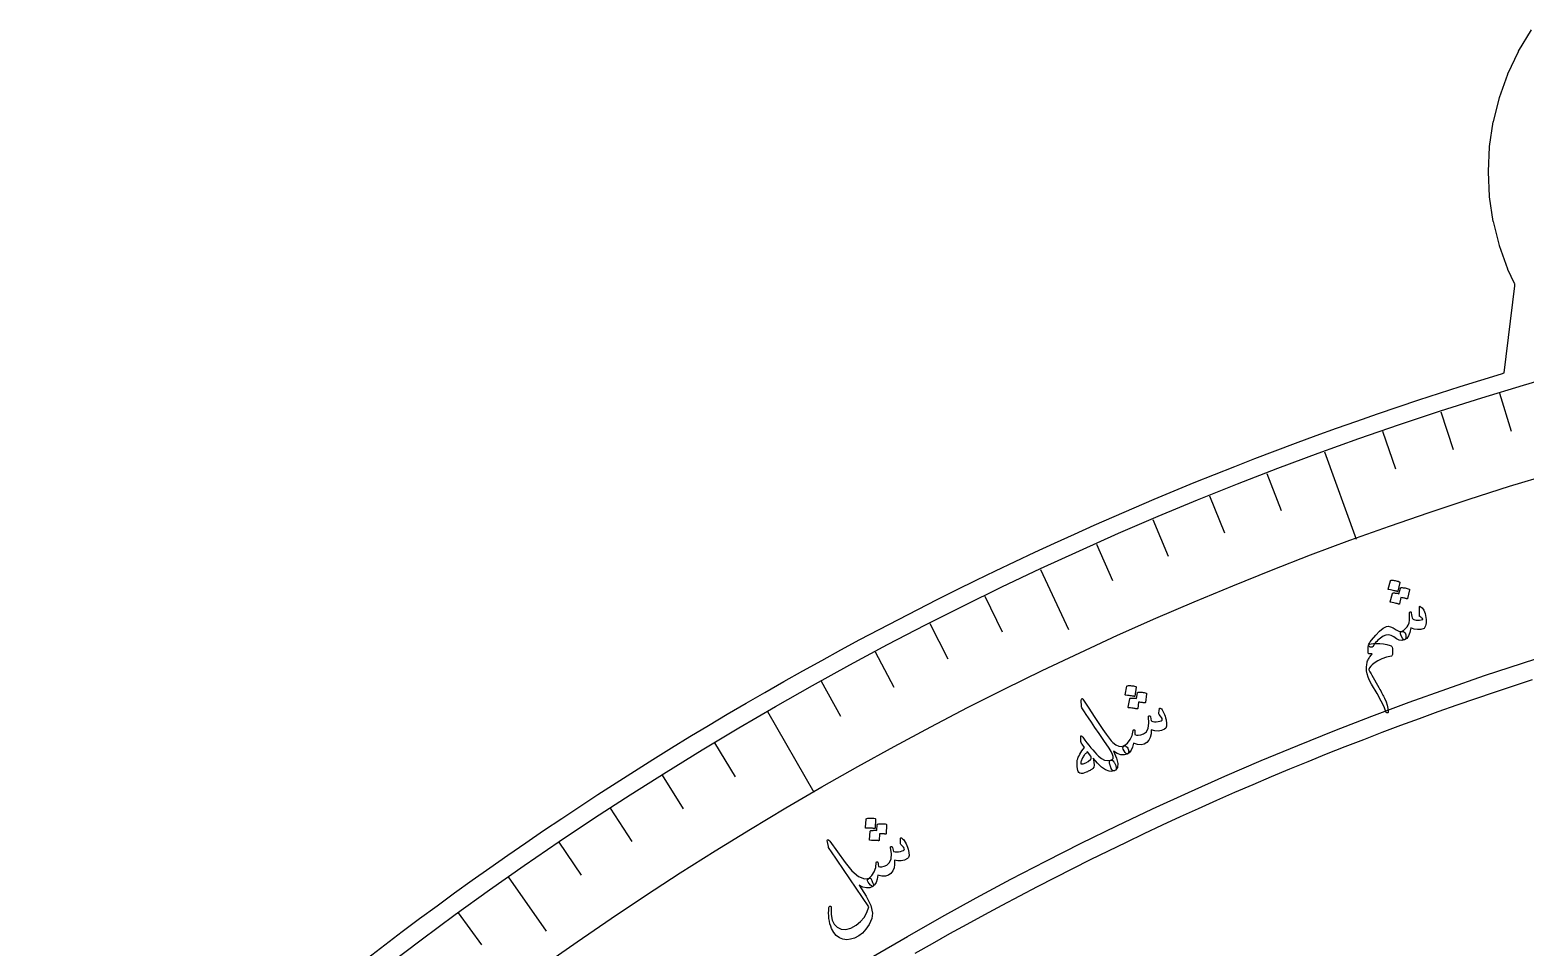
# Model space of a CAD drawing. Header units: millimetres. Extents: x -280 to 280, y -280 to 343.
# Drawn here: x -197.6 to -79.4, y 222.7 to 295.1 of the extents above; entities that cross this region are included whole.
import ezdxf

# ---------------------------------------------------------------- set-up
doc = ezdxf.new("R2010")
doc.units = ezdxf.units.MM
for name, color, linetype in [('CUT_INNER', 6, 'Continuous'), ('CUT_OUTER', 1, 'Continuous'), ('ENGRAVE', 7, 'Continuous'), ('ENGRAVE_FINE', 8, 'Continuous'), ('TEXT', 5, 'Continuous')]:
    doc.layers.add(name, color=color, linetype=linetype)

msp = doc.modelspace()

# ---------------------------------------------------------------- linework, layer by layer
at = {"layer": 'CUT_INNER'}
msp.add_lwpolyline([(-78.8711, 243.7577), (-80.3653, 243.2691), (-81.8564, 242.7714), (-83.3445, 242.2646), (-84.8294, 241.7486), (-86.3112, 241.2236), (-87.7897, 240.6895), (-89.2649, 240.1463), (-90.7367, 239.594), (-92.2051, 239.0328), (-93.6701, 238.4625), (-95.1315, 237.8833), (-96.5893, 237.2951), (-98.0435, 236.6979), (-99.494, 236.0919), (-100.9408, 235.477), (-102.3837, 234.8532), (-103.8228, 234.2205), (-105.258, 233.5791), (-106.6893, 232.9288), (-108.1165, 232.2698), (-109.5396, 231.6021), (-110.9586, 230.9256), (-112.3735, 230.2404), (-113.7841, 229.5466), (-115.1904, 228.8441), (-116.5924, 228.133), (-117.99, 227.4133), (-119.3832, 226.685), (-120.7718, 225.9482), (-122.156, 225.2029), (-123.5355, 224.4492), (-124.9104, 223.6869), (-126.2805, 222.9163), (-127.6459, 222.1372)], dxfattribs=at)
at = {"layer": 'CUT_OUTER'}
msp.add_lwpolyline([(-170.9072, 221.7898), (-169.5431, 222.8343), (-168.1726, 223.8704), (-166.7958, 224.8981), (-165.4127, 225.9173), (-164.0234, 226.928), (-162.6279, 227.9302), (-161.2263, 228.9237), (-159.8186, 229.9087), (-158.4049, 230.885), (-156.9852, 231.8526), (-155.5597, 232.8115), (-154.1282, 233.7616), (-152.691, 234.7029), (-151.248, 235.6354), (-149.7993, 236.559), (-148.345, 237.4737), (-146.8851, 238.3795), (-145.4197, 239.2762), (-143.9488, 240.164), (-142.4724, 241.0427), (-140.9907, 241.9124), (-139.5037, 242.7729), (-138.0115, 243.6244), (-136.514, 244.4666), (-135.0115, 245.2996), (-133.5038, 246.1234), (-131.9911, 246.938), (-130.4734, 247.7432), (-128.9508, 248.5391), (-127.4234, 249.3256), (-125.8912, 250.1028), (-124.3542, 250.8705), (-122.8125, 251.6289), (-121.2663, 252.3777), (-119.7154, 253.117), (-118.1601, 253.8468), (-116.6003, 254.567), (-115.0361, 255.2777), (-113.4676, 255.9787), (-111.8948, 256.6701), (-110.3178, 257.3519), (-108.7366, 258.0239), (-107.1514, 258.6863), (-105.5621, 259.3389), (-103.9688, 259.9817), (-102.3716, 260.6147), (-100.7706, 261.238), (-99.1658, 261.8514), (-97.5572, 262.4549), (-95.945, 263.0486), (-94.3292, 263.6323), (-92.7098, 264.2062), (-91.0869, 264.7701), (-89.4606, 265.324), (-87.8309, 265.8679), (-86.1979, 266.4018), (-84.5617, 266.9257), (-82.9222, 267.4395), (-81.2797, 267.9433), (-81.0878, 268.0009), (-80.2259, 274.8956), (-80.2237, 274.9239), (-80.2242, 274.9522), (-80.2274, 274.9803), (-80.2332, 275.008), (-80.2415, 275.035), (-80.2524, 275.0611), (-80.7823, 276.1814), (-80.7879, 276.195), (-81.4494, 278.0439), (-81.4537, 278.058), (-81.9308, 279.9628), (-81.9337, 279.9772), (-82.2218, 281.9197), (-82.2233, 281.9343), (-82.3196, 283.8956), (-82.3196, 283.9103), (-82.2233, 285.8716), (-82.2218, 285.8863), (-81.9337, 287.8287), (-81.9308, 287.8431), (-81.4537, 289.748), (-81.4494, 289.762), (-80.7879, 291.6109), (-80.7823, 291.6245), (-79.9427, 293.3997), (-79.9357, 293.4127), (-78.9262, 295.097)], dxfattribs=at)
at = {"layer": 'ENGRAVE'}
for points in [[(-95.2772, 261.7721), (-92.7701, 254.8837)], [(-117.7296, 252.472), (-115.5168, 247.7265)], [(-139.286, 241.2504), (-135.6208, 234.9021)], [(-159.7823, 228.1928), (-156.7791, 223.9037)]]:
    msp.add_lwpolyline(points, dxfattribs=at)
for radius in [278.572, 271.2416, 257.628]:
    msp.add_circle((0, 0), radius, dxfattribs=at)
at = {"layer": 'ENGRAVE_FINE'}
for points in [[(-81.4466, 266.3997), (-80.5281, 263.3954)], [(-86.0835, 264.9377), (-85.1127, 261.9499)], [(-90.6942, 263.395), (-89.6714, 260.4246)], [(-99.8313, 260.0694), (-98.7054, 257.1364)], [(-104.3549, 258.2875), (-103.178, 255.3746)], [(-108.8468, 256.4269), (-107.6192, 253.535)], [(-113.3054, 254.4882), (-112.0276, 251.6182)], [(-122.1179, 250.3789), (-120.7407, 247.5552)], [(-126.469, 248.2095), (-125.0428, 245.4103)], [(-130.7816, 245.9645), (-129.3067, 243.1906)], [(-135.0544, 243.6446), (-133.5313, 240.8969)], [(-143.4752, 238.7828), (-141.8571, 236.0899)], [(-147.6207, 236.2425), (-145.9559, 233.5782)], [(-151.7212, 233.6301), (-150.0101, 230.9954)], [(-155.7755, 230.9467), (-154.0187, 228.3422)], [(-163.7405, 225.3695), (-161.8939, 222.8279)]]:
    msp.add_lwpolyline(points, dxfattribs=at)
at = {"layer": 'TEXT'}
for points in [[(-90.0571, 251.5914), (-90.0511, 251.6039), (-90.04, 251.6141), (-90.0239, 251.622), (-90.0027, 251.6275), (-89.9195, 251.6266), (-89.8376, 251.622), (-89.7571, 251.6139), (-89.6779, 251.6021), (-89.5995, 251.5864), (-89.5212, 251.5665), (-89.443, 251.5423), (-89.3649, 251.514), (-89.3436, 251.5013), (-89.33, 251.4869), (-89.3243, 251.4708), (-89.3263, 251.4529), (-89.4844, 250.7649), (-89.4938, 250.7501), (-89.5102, 250.7432), (-89.5336, 250.7442), (-89.564, 250.7531), (-89.5902, 250.7603), (-89.6312, 250.7707), (-89.6868, 250.784), (-89.7572, 250.8004), (-89.8433, 250.8195), (-89.946, 250.8409), (-90.0653, 250.8647), (-90.2013, 250.8907), (-90.2201, 250.8964), (-90.2315, 250.9048), (-90.2355, 250.9159), (-90.2321, 250.9296)], [(-89.2689, 251.0079), (-89.2629, 251.0204), (-89.2518, 251.0306), (-89.2357, 251.0384), (-89.2146, 251.0438), (-89.1316, 251.0427), (-89.05, 251.0379), (-88.9697, 251.0295), (-88.8908, 251.0175), (-88.8126, 251.0015), (-88.7345, 250.9814), (-88.6565, 250.957), (-88.5786, 250.9285), (-88.5616, 250.9173), (-88.5508, 250.903), (-88.5462, 250.8854), (-88.5477, 250.8646), (-88.706, 250.1773), (-88.7132, 250.1665), (-88.7276, 250.1614), (-88.7492, 250.162), (-88.7781, 250.1684), (-88.7972, 250.173), (-88.8272, 250.1801), (-88.8679, 250.1895), (-88.9194, 250.2013), (-88.9815, 250.2151), (-89.0541, 250.2303), (-89.1371, 250.247), (-89.2307, 250.2651), (-89.3428, 249.7593), (-89.3522, 249.7446), (-89.3685, 249.7377), (-89.3919, 249.7387), (-89.4222, 249.7476), (-89.4483, 249.7549), (-89.4892, 249.7652), (-89.5447, 249.7786), (-89.6149, 249.795), (-89.7007, 249.8141), (-89.8031, 249.8356), (-89.922, 249.8594), (-90.0576, 249.8854), (-90.0732, 249.8923), (-90.0823, 249.9015), (-90.0848, 249.9131), (-90.0809, 249.927), (-89.9079, 250.5884), (-89.9019, 250.6009), (-89.8909, 250.6111), (-89.8748, 250.619), (-89.8537, 250.6245), (-89.795, 250.6239), (-89.7363, 250.6218), (-89.6776, 250.6181), (-89.6188, 250.6129), (-89.5603, 250.6055), (-89.5024, 250.5952), (-89.4451, 250.5822), (-89.3884, 250.5663)], [(-87.7704, 249.5112), (-87.7683, 249.5451), (-87.7582, 249.5653), (-87.7401, 249.5716), (-87.7141, 249.5642), (-87.5504, 249.4443), (-87.4192, 249.2569), (-87.3205, 249.0021), (-87.2541, 248.6799), (-87.2413, 248.5356), (-87.2396, 248.3966), (-87.2491, 248.2631), (-87.2697, 248.1349), (-87.2999, 248.018), (-87.3333, 247.9279), (-87.3699, 247.8646), (-87.4098, 247.8282), (-87.6593, 247.7474), (-87.9162, 247.728), (-88.1806, 247.7701), (-88.4527, 247.8737), (-88.5246, 247.5097), (-88.6323, 247.2294), (-88.7759, 247.0327), (-88.9556, 246.9197), (-88.9871, 246.9193), (-89.0227, 246.9392), (-89.0626, 246.9795), (-89.1067, 247.04), (-89.2137, 247.2434), (-89.2641, 247.4016), (-89.2577, 247.5147), (-89.1945, 247.5828), (-89.0124, 247.6863), (-88.8613, 247.8045), (-88.7414, 247.9374), (-88.6526, 248.085), (-88.5921, 248.26), (-88.557, 248.4746), (-88.5473, 248.729), (-88.5631, 249.0231), (-88.5605, 249.0599), (-88.5488, 249.0885), (-88.528, 249.1089), (-88.498, 249.1211), (-88.4639, 249.1233), (-88.4383, 249.1111), (-88.421, 249.0845), (-88.4122, 249.0435), (-88.3905, 248.8845), (-88.367, 248.7583), (-88.3417, 248.665), (-88.3145, 248.6045), (-88.2761, 248.5667), (-88.2147, 248.534), (-88.1302, 248.5064), (-88.0226, 248.4837), (-87.8982, 248.4722), (-87.7707, 248.4752), (-87.6401, 248.4928), (-87.5063, 248.5249), (-87.5058, 248.5251), (-87.5045, 248.5255), (-87.5021, 248.5263), (-87.4989, 248.5275), (-87.4963, 248.5362), (-87.5005, 248.5497), (-87.5117, 248.5681), (-87.5297, 248.5914), (-87.5587, 248.6206), (-87.6026, 248.657), (-87.6615, 248.7006), (-87.7354, 248.7514), (-87.7486, 248.7607), (-87.7581, 248.7745), (-87.764, 248.7927), (-87.7662, 248.8152)], [(-90.3824, 247.9686), (-90.238, 247.9883), (-90.0624, 247.9537), (-89.8558, 247.8647), (-89.6183, 247.7212), (-89.4951, 247.6476), (-89.3871, 247.5986), (-89.2942, 247.5744), (-89.2166, 247.5748), (-89.0298, 247.5703), (-88.9074, 247.4822), (-88.8494, 247.3106), (-88.8556, 247.0556), (-88.8677, 247.0075), (-88.8922, 246.9675), (-88.9288, 246.9356), (-88.9776, 246.9118), (-89.1664, 246.877), (-89.3664, 246.9046), (-89.5777, 246.9946), (-89.8005, 247.147), (-89.9953, 247.2673), (-90.2006, 247.3159), (-90.4162, 247.2929), (-90.6421, 247.1983), (-90.7539, 247.1322), (-90.8606, 247.0596), (-90.9623, 246.9805), (-91.0589, 246.8948), (-91.1496, 246.8029), (-91.2334, 246.7051), (-91.3102, 246.6016), (-91.3802, 246.4921), (-91.4469, 246.4058), (-91.5161, 246.354), (-91.5877, 246.3368), (-91.6617, 246.3541), (-91.7304, 246.3918), (-91.7756, 246.4308), (-91.7974, 246.4713), (-91.7958, 246.5131), (-91.7721, 246.571), (-91.7248, 246.6524), (-91.6538, 246.7571), (-91.5592, 246.8851), (-91.2299, 247.2918), (-90.9236, 247.608), (-90.641, 247.8335), (-90.3824, 247.9686)], [(-91.8235, 245.9178), (-91.8231, 246.1562), (-91.8143, 246.3391), (-91.7973, 246.4666), (-91.7721, 246.5387), (-91.708, 246.5834), (-91.5864, 246.6161), (-91.4072, 246.6366), (-91.1705, 246.6449), (-90.8935, 246.6365), (-90.6181, 246.6064), (-90.3444, 246.5547), (-90.0723, 246.4812), (-89.9992, 246.4485), (-89.9465, 246.3979), (-89.9143, 246.3294), (-89.9025, 246.2431), (-89.8979, 246.1541), (-89.8949, 246.075), (-89.8933, 246.0057), (-89.8934, 245.9463), (-89.8941, 245.8975), (-89.895, 245.8602), (-89.8959, 245.8344), (-89.8968, 245.82), (-89.9063, 245.7513), (-89.925, 245.6992), (-89.9527, 245.6635), (-89.9896, 245.6442), (-90.3812, 245.5395), (-90.7383, 245.4083), (-91.0607, 245.2508), (-91.3484, 245.0669), (-91.4981, 244.9505), (-91.6189, 244.8322), (-91.7111, 244.7119), (-91.7745, 244.5899), (-91.7703, 244.5719), (-91.7588, 244.5425), (-91.7399, 244.5017), (-91.7136, 244.4496), (-91.68, 244.3862), (-91.639, 244.3114), (-91.5907, 244.2252), (-91.535, 244.1277), (-90.9859, 243.146), (-90.9073, 243.0094), (-90.8346, 242.8817), (-90.7678, 242.7627), (-90.7069, 242.6525), (-90.6524, 242.5514), (-90.605, 242.4596), (-90.5648, 242.3772), (-90.5316, 242.3042), (-90.4116, 242.0173), (-90.3222, 241.7492), (-90.2633, 241.5), (-90.2348, 241.2698), (-90.2403, 241.2244), (-90.2538, 241.1895), (-90.2753, 241.1653), (-90.3049, 241.1516), (-90.3499, 241.152), (-90.3892, 241.1806), (-90.4228, 241.2376), (-90.4506, 241.3228), (-90.5697, 241.6351), (-90.7943, 242.0867), (-91.1247, 242.6774), (-91.5614, 243.4068), (-91.7158, 243.698), (-91.8308, 243.9748), (-91.9063, 244.2371), (-91.9421, 244.4851), (-91.9474, 244.601), (-91.9486, 244.7117), (-91.9457, 244.8171), (-91.9388, 244.9172), (-91.9275, 245.0116), (-91.9119, 245.0998), (-91.8918, 245.1818), (-91.8673, 245.2576), (-91.8349, 245.3309), (-91.7982, 245.4026), (-91.7572, 245.4728), (-91.712, 245.5414), (-91.6632, 245.6088), (-91.6114, 245.6751), (-91.5566, 245.7404), (-91.4989, 245.8048), (-91.5048, 245.8068), (-91.5125, 245.8081), (-91.5221, 245.8087), (-91.5335, 245.8086), (-91.5467, 245.8079), (-91.5618, 245.8064), (-91.5786, 245.8043), (-91.5973, 245.8015), (-91.6148, 245.8031), (-91.6325, 245.8041), (-91.6506, 245.8044), (-91.6689, 245.8041), (-91.6877, 245.8036), (-91.7071, 245.8035), (-91.7271, 245.8036), (-91.7478, 245.8039), (-91.7812, 245.8129), (-91.805, 245.8348), (-91.8191, 245.8698), (-91.8235, 245.9178)], [(-112.2328, 237.0653), (-112.2558, 237.2049), (-112.2542, 237.3107), (-112.2279, 237.3827), (-112.177, 237.4209), (-112.0972, 237.4515), (-112.037, 237.4848), (-111.9963, 237.5207), (-111.9752, 237.5594), (-111.9717, 237.6958), (-112.0251, 237.8756), (-112.1357, 238.0989), (-112.3034, 238.3656), (-112.719, 238.9781), (-113.0889, 239.5233), (-113.4129, 240.0015), (-113.6908, 240.4125), (-113.9231, 240.7563), (-114.11, 241.0328), (-114.2515, 241.242), (-114.3475, 241.3839), (-114.4062, 241.4801), (-114.4498, 241.5629), (-114.4783, 241.6323), (-114.4917, 241.6883), (-114.5079, 242.1311), (-114.4868, 242.2445), (-114.4562, 242.3006), (-114.4161, 242.2995), (-114.3666, 242.2412), (-113.8992, 241.5122), (-113.481, 240.8698), (-113.112, 240.3141), (-112.7918, 239.8451), (-112.5211, 239.4621), (-112.3005, 239.1642), (-112.1298, 238.9516), (-112.009, 238.8242), (-111.7612, 238.6376), (-111.5317, 238.5289), (-111.3206, 238.4979), (-111.1275, 238.5447), (-111.0662, 238.5587), (-111.0026, 238.5445), (-110.9366, 238.5023), (-110.8685, 238.432), (-110.8178, 238.3611), (-110.7807, 238.285), (-110.7574, 238.2035), (-110.7477, 238.1168), (-110.7519, 238.0393), (-110.767, 237.9783), (-110.793, 237.9338), (-110.8299, 237.9058), (-111.0956, 237.8283), (-111.3705, 237.8391), (-111.6548, 237.9383), (-111.9487, 238.1258), (-111.7156, 237.5853), (-111.6107, 237.1554), (-111.6338, 236.8362), (-111.7849, 236.6274), (-111.8346, 236.5963), (-111.8815, 236.5774), (-111.9256, 236.5706), (-111.9668, 236.576), (-112.0132, 236.5958), (-112.0554, 236.6316), (-112.0934, 236.6834), (-112.1272, 236.7514), (-112.142, 236.7917), (-112.1566, 236.8317), (-112.171, 236.8712), (-112.1852, 236.9102), (-112.1987, 236.949), (-112.2112, 236.9878), (-112.2225, 237.0265), (-112.2328, 237.0653)], [(-110.8978, 243.255), (-110.8928, 243.268), (-110.8826, 243.2791), (-110.8672, 243.2883), (-110.8465, 243.2956), (-110.7635, 243.3016), (-110.6815, 243.304), (-110.6005, 243.3026), (-110.5206, 243.2975), (-110.4412, 243.2885), (-110.3614, 243.2752), (-110.2814, 243.2578), (-110.2012, 243.2361), (-110.1789, 243.2252), (-110.1642, 243.212), (-110.1571, 243.1964), (-110.1577, 243.1784), (-110.2576, 242.4795), (-110.2657, 242.464), (-110.2815, 242.4557), (-110.3049, 242.4547), (-110.336, 242.461), (-110.3627, 242.4661), (-110.4044, 242.4729), (-110.461, 242.4816), (-110.5325, 242.492), (-110.6199, 242.5038), (-110.7241, 242.5165), (-110.845, 242.5301), (-110.9827, 242.5447), (-111.002, 242.5488), (-111.0141, 242.5561), (-111.019, 242.5668), (-111.0167, 242.5808)], [(-110.0632, 242.7398), (-110.0582, 242.7528), (-110.048, 242.7639), (-110.0326, 242.773), (-110.012, 242.7802), (-109.9292, 242.786), (-109.8474, 242.7881), (-109.7667, 242.7865), (-109.687, 242.7811), (-109.6077, 242.7718), (-109.5282, 242.7583), (-109.4484, 242.7406), (-109.3684, 242.7187), (-109.3505, 242.709), (-109.3385, 242.6956), (-109.3324, 242.6785), (-109.3322, 242.6577), (-109.4325, 241.9594), (-109.4387, 241.948), (-109.4526, 241.9417), (-109.4742, 241.9406), (-109.5035, 241.9445), (-109.523, 241.9475), (-109.5534, 241.952), (-109.5948, 241.9579), (-109.6471, 241.9654), (-109.7102, 241.9739), (-109.7838, 241.983), (-109.868, 241.9926), (-109.9628, 242.0028), (-110.0322, 241.4894), (-110.0403, 241.4738), (-110.056, 241.4656), (-110.0794, 241.4646), (-110.1104, 241.4709), (-110.137, 241.476), (-110.1786, 241.4829), (-110.235, 241.4915), (-110.3064, 241.502), (-110.3935, 241.5138), (-110.4974, 241.5266), (-110.618, 241.5403), (-110.7553, 241.5549), (-110.7714, 241.5605), (-110.7812, 241.5689), (-110.7848, 241.5802), (-110.7821, 241.5944), (-110.665, 242.268), (-110.66, 242.281), (-110.6499, 242.2921), (-110.6345, 242.3013), (-110.6139, 242.3085), (-110.5554, 242.3129), (-110.4967, 242.3158), (-110.4379, 242.317), (-110.3789, 242.3168), (-110.3199, 242.3143), (-110.2614, 242.3089), (-110.2031, 242.3008), (-110.1452, 242.2897)], [(-108.3152, 241.5093), (-108.3043, 241.5271), (-108.2843, 241.5317), (-108.2553, 241.5233), (-108.2171, 241.5018), (-108.1672, 241.4587), (-108.1131, 241.3896), (-108.0549, 241.2945), (-107.9926, 241.1733), (-107.9272, 241.0332), (-107.8732, 240.8922), (-107.8306, 240.7504), (-107.7994, 240.6077), (-107.765, 240.3185), (-107.7715, 240.0967), (-107.8188, 239.9424), (-107.907, 239.8555), (-108.1641, 239.7574), (-108.4253, 239.7184), (-108.691, 239.7383), (-108.9611, 239.8172), (-108.9748, 239.4933), (-109.0393, 239.216), (-109.1547, 238.9852), (-109.3211, 238.801), (-109.5296, 238.6817), (-109.7749, 238.6358), (-110.0573, 238.6631), (-110.377, 238.7635), (-110.4514, 238.4459), (-110.5527, 238.1966), (-110.6812, 238.0155), (-110.8369, 237.9025), (-110.8805, 237.906), (-110.9404, 237.9493), (-111.0168, 238.0325), (-111.1097, 238.1555), (-111.1832, 238.2854), (-111.2119, 238.393), (-111.1957, 238.4783), (-111.1346, 238.5414), (-110.8424, 238.7674), (-110.6231, 239.0444), (-110.4765, 239.3725), (-110.4026, 239.7521), (-110.3986, 239.7728), (-110.3917, 239.7894), (-110.3819, 239.802), (-110.3692, 239.8106), (-110.3514, 239.8166), (-110.3339, 239.8182), (-110.3164, 239.8154), (-110.2991, 239.8083), (-110.2749, 239.7731), (-110.2606, 239.7011), (-110.2562, 239.5921), (-110.2617, 239.4462), (-110.1412, 239.3912), (-109.9882, 239.3802), (-109.8028, 239.4131), (-109.5849, 239.4898), (-109.3491, 239.6637), (-109.2024, 239.9463), (-109.1444, 240.3377), (-109.1751, 240.8381), (-109.1769, 240.8636), (-109.1742, 240.8837), (-109.1668, 240.8983), (-109.1548, 240.9075), (-109.1339, 240.9148), (-109.114, 240.9173), (-109.0953, 240.9151), (-109.0775, 240.9081), (-109.0605, 240.8943), (-109.0471, 240.8789), (-109.0372, 240.8619), (-109.0309, 240.8432), (-108.9667, 240.5113), (-108.8498, 240.475), (-108.72, 240.4553), (-108.5773, 240.4521), (-108.4217, 240.4654), (-108.2772, 240.4935), (-108.1747, 240.5315), (-108.1143, 240.5796), (-108.0959, 240.6378), (-108.1123, 240.7066), (-108.1595, 240.7938), (-108.2375, 240.8993), (-108.3464, 241.0232), (-108.357, 241.0672), (-108.3554, 241.1629), (-108.3415, 241.3103), (-108.3152, 241.5093)], [(-113.1383, 237.7364), (-112.8954, 237.537), (-112.6543, 237.418), (-112.4148, 237.3793), (-112.177, 237.4209), (-112.1105, 237.4295), (-112.0446, 237.4097), (-111.9794, 237.3615), (-111.9147, 237.2849), (-111.8866, 237.2413), (-111.8599, 237.196), (-111.8345, 237.149), (-111.8104, 237.1003), (-111.7888, 237.0499), (-111.7707, 236.9978), (-111.7561, 236.9441), (-111.745, 236.8887), (-111.733, 236.7948), (-111.7344, 236.7205), (-111.7494, 236.6658), (-111.7779, 236.6307), (-111.895, 236.5753), (-112.0178, 236.5432), (-112.1463, 236.5343), (-112.2805, 236.5487), (-112.58, 236.6605), (-112.8925, 236.8667), (-113.2183, 237.1674), (-113.5574, 237.5625), (-113.4977, 237.2612), (-113.4822, 237.0255), (-113.5109, 236.8555), (-113.584, 236.751), (-113.6335, 236.7152), (-113.687, 236.6798), (-113.7444, 236.6446), (-113.8057, 236.6097), (-113.8713, 236.5749), (-113.9417, 236.5399), (-114.017, 236.5047), (-114.097, 236.4694), (-114.2463, 236.4092), (-114.3649, 236.3703), (-114.4528, 236.3528), (-114.5099, 236.3567), (-114.6194, 236.3961), (-114.7008, 236.4513), (-114.7542, 236.5222), (-114.7795, 236.609), (-114.8116, 236.9023), (-114.8277, 237.1338), (-114.8278, 237.3034), (-114.812, 237.4111), (-114.7759, 237.5275), (-114.7301, 237.6464), (-114.6745, 237.7677), (-114.6092, 237.8916), (-114.5341, 238.0179), (-114.4493, 238.1467), (-114.3546, 238.2779), (-114.2502, 238.4116), (-114.428, 238.6737), (-114.4477, 238.7061), (-114.4656, 238.7361), (-114.4818, 238.7636), (-114.4962, 238.7887), (-114.5081, 238.8117), (-114.5165, 238.8332), (-114.5214, 238.8531), (-114.5228, 238.8714), (-114.54, 239.2713), (-114.5323, 239.3293), (-114.5017, 239.3418), (-114.4482, 239.3087), (-114.372, 239.2302), (-114.2149, 239.0069), (-114.0581, 238.7943), (-113.9016, 238.5924), (-113.7455, 238.4012), (-113.5905, 238.2203), (-113.4377, 238.0491), (-113.2869, 237.8878), (-113.1383, 237.7364)], [(-114.0036, 238.0782), (-114.0467, 238.0391), (-114.0908, 237.9974), (-114.1357, 237.953), (-114.1816, 237.9061), (-114.2273, 237.8553), (-114.2717, 237.7998), (-114.3149, 237.7394), (-114.3568, 237.6742), (-114.3973, 237.6096), (-114.433, 237.544), (-114.464, 237.4775), (-114.49, 237.41), (-114.5109, 237.3419), (-114.526, 237.2731), (-114.5354, 237.2039), (-114.5392, 237.1342), (-114.3436, 237.1389), (-114.1441, 237.2007), (-113.9408, 237.3197), (-113.7333, 237.4957), (-113.7088, 237.5395), (-113.7028, 237.5949), (-113.7155, 237.6621), (-113.7467, 237.741)], [(-131.4938, 232.7674), (-131.49, 232.7808), (-131.4808, 232.7928), (-131.4662, 232.8032), (-131.4463, 232.8123), (-131.3641, 232.8255), (-131.2826, 232.8349), (-131.2018, 232.8406), (-131.1218, 232.8424), (-131.0418, 232.8402), (-130.9612, 232.8339), (-130.88, 232.8234), (-130.7982, 232.8088), (-130.7751, 232.7999), (-130.7593, 232.788), (-130.7509, 232.773), (-130.7499, 232.7551), (-130.7891, 232.0501), (-130.7958, 232.034), (-130.8108, 232.0244), (-130.8341, 232.0214), (-130.8656, 232.025), (-130.8927, 232.0277), (-130.9348, 232.0309), (-130.9919, 232.0346), (-131.0641, 232.0388), (-131.1522, 232.043), (-131.257, 232.0467), (-131.3787, 232.0498), (-131.5171, 232.0524), (-131.5367, 232.0548), (-131.5494, 232.0611), (-131.5552, 232.0714), (-131.5541, 232.0855)], [(-130.6179, 232.3262), (-130.614, 232.3396), (-130.6048, 232.3515), (-130.5903, 232.3619), (-130.5704, 232.3709), (-130.4884, 232.3838), (-130.4071, 232.393), (-130.3265, 232.3983), (-130.2466, 232.3999), (-130.1669, 232.3975), (-130.0865, 232.3909), (-130.0055, 232.3801), (-129.9238, 232.3652), (-129.9052, 232.3571), (-129.8921, 232.3448), (-129.8845, 232.3283), (-129.8826, 232.3076), (-129.9221, 231.6033), (-129.9273, 231.5914), (-129.9406, 231.5839), (-129.9621, 231.5809), (-129.9916, 231.5822), (-130.0113, 231.5835), (-130.042, 231.5854), (-130.0837, 231.5878), (-130.1365, 231.5907), (-130.2001, 231.5937), (-130.2742, 231.5964), (-130.3589, 231.5987), (-130.4542, 231.6006), (-130.4791, 231.0831), (-130.4858, 231.067), (-130.5007, 231.0574), (-130.5239, 231.0545), (-130.5553, 231.0581), (-130.5823, 231.0608), (-130.6243, 231.0641), (-130.6813, 231.0678), (-130.7533, 231.0721), (-130.8411, 231.0763), (-130.9457, 231.0801), (-131.067, 231.0833), (-131.2051, 231.086), (-131.2216, 231.0901), (-131.2321, 231.0977), (-131.2366, 231.1086), (-131.2351, 231.123), (-131.1767, 231.8043), (-131.1729, 231.8176), (-131.1637, 231.8296), (-131.1492, 231.84), (-131.1293, 231.849), (-131.0714, 231.8584), (-131.0132, 231.8663), (-130.9546, 231.8727), (-130.8958, 231.8775), (-130.8369, 231.8801), (-130.7781, 231.8799), (-130.7194, 231.8768), (-130.6608, 231.8708)], [(-133.1619, 229.3213), (-132.6183, 228.6634), (-132.1067, 228.2403), (-131.6269, 228.0518), (-131.1784, 228.0978), (-131.1361, 228.077), (-131.0894, 228.0135), (-131.0385, 227.9073), (-130.9832, 227.7584), (-130.9446, 227.6384), (-130.9285, 227.546), (-130.935, 227.4812), (-130.9642, 227.4441), (-131.214, 227.3453), (-131.4777, 227.3286), (-131.7554, 227.3941), (-132.0473, 227.5416), (-131.4907, 226.6649), (-131.1381, 225.9325), (-130.9886, 225.3446), (-131.0419, 224.9013), (-131.2684, 224.4433), (-131.5172, 224.0632), (-131.7888, 223.761), (-132.0835, 223.5366), (-132.41, 223.3667), (-132.7274, 223.2665), (-133.0361, 223.2359), (-133.3363, 223.2751), (-133.6143, 223.3838), (-133.8564, 223.5618), (-134.0626, 223.8091), (-134.2326, 224.126), (-134.3019, 224.3082), (-134.359, 224.4976), (-134.404, 224.6942), (-134.4368, 224.8982), (-134.457, 225.1096), (-134.4641, 225.3288), (-134.458, 225.5558), (-134.4388, 225.7906), (-134.4318, 225.8187), (-134.42, 225.8428), (-134.4036, 225.8628), (-134.3825, 225.8788), (-134.3621, 225.8875), (-134.3413, 225.8897), (-134.3199, 225.8853), (-134.2981, 225.8743), (-134.2791, 225.8566), (-134.2661, 225.8319), (-134.2591, 225.8001), (-134.2582, 225.7614), (-134.2502, 225.2256), (-134.1709, 224.7902), (-134.0211, 224.455), (-133.8011, 224.2198), (-133.4738, 224.0611), (-133.1124, 224.0352), (-132.7167, 224.1418), (-132.2862, 224.3808), (-131.9463, 224.6626), (-131.6672, 224.9987), (-131.4484, 225.3895), (-131.29, 225.8352), (-134.2944, 230.2478), (-134.3658, 230.3535), (-134.4213, 230.4457), (-134.461, 230.5246), (-134.4848, 230.59), (-134.5913, 231.0718), (-134.5618, 231.1354), (-134.5159, 231.1474), (-134.4538, 231.1076), (-134.3754, 231.0162)], [(-128.7701, 231.2513), (-128.7608, 231.27), (-128.7413, 231.2763), (-128.7117, 231.2704), (-128.6718, 231.2523), (-128.6183, 231.2137), (-128.5585, 231.1495), (-128.4923, 231.0598), (-128.4198, 230.9444), (-128.3424, 230.8105), (-128.2765, 230.6747), (-128.2218, 230.5371), (-128.1784, 230.3977), (-128.1192, 230.1125), (-128.1065, 229.891), (-128.1403, 229.7332), (-128.2207, 229.639), (-128.4683, 229.5191), (-128.7252, 229.4576), (-128.9915, 229.4545), (-129.2675, 229.5098), (-129.2531, 229.1859), (-129.2934, 228.904), (-129.3885, 228.6642), (-129.5384, 228.4662), (-129.7357, 228.3294), (-129.9762, 228.2625), (-130.2599, 228.2653), (-130.5871, 228.3377), (-130.6338, 228.0149), (-130.7132, 227.7577), (-130.8256, 227.5662), (-130.9709, 227.4402), (-131.0146, 227.4399), (-131.0781, 227.4779), (-131.1614, 227.5542), (-131.2645, 227.6687), (-131.349, 227.7918), (-131.3868, 227.8965), (-131.3781, 227.9829), (-131.3227, 228.051), (-131.0511, 228.3014), (-130.8565, 228.5963), (-130.7388, 228.9359), (-130.698, 229.3204), (-130.6958, 229.3413), (-130.6904, 229.3585), (-130.6817, 229.3719), (-130.6697, 229.3815), (-130.6526, 229.389), (-130.6352, 229.3922), (-130.6176, 229.3909), (-130.5998, 229.3853), (-130.5725, 229.3524), (-130.5521, 229.2818), (-130.5383, 229.1736), (-130.5312, 229.0278), (-130.4064, 228.9835), (-130.253, 228.9857), (-130.0712, 229.0345), (-129.8607, 229.1297), (-129.6408, 229.3233), (-129.519, 229.6175), (-129.495, 230.0125), (-129.5688, 230.5084), (-129.5729, 230.5336), (-129.5719, 230.5538), (-129.5658, 230.569), (-129.5546, 230.5792), (-129.5344, 230.5883), (-129.5149, 230.5926), (-129.496, 230.592), (-129.4777, 230.5865), (-129.4596, 230.5742), (-129.4449, 230.56), (-129.4336, 230.5439), (-129.4257, 230.5259), (-129.333, 230.2007), (-129.2134, 230.1747), (-129.0824, 230.1663), (-128.9399, 230.1754), (-128.7861, 230.2021), (-128.6445, 230.2426), (-128.5457, 230.2893), (-128.4897, 230.3425), (-128.4764, 230.402), (-128.4987, 230.4691), (-128.5532, 230.5519), (-128.6401, 230.6503), (-128.7592, 230.7643), (-128.7736, 230.8073), (-128.7803, 230.9028), (-128.7792, 231.0508), (-128.7701, 231.2513)]]:
    msp.add_lwpolyline(points, close=True, dxfattribs=at)

doc.saveas('drawing.dxf')
